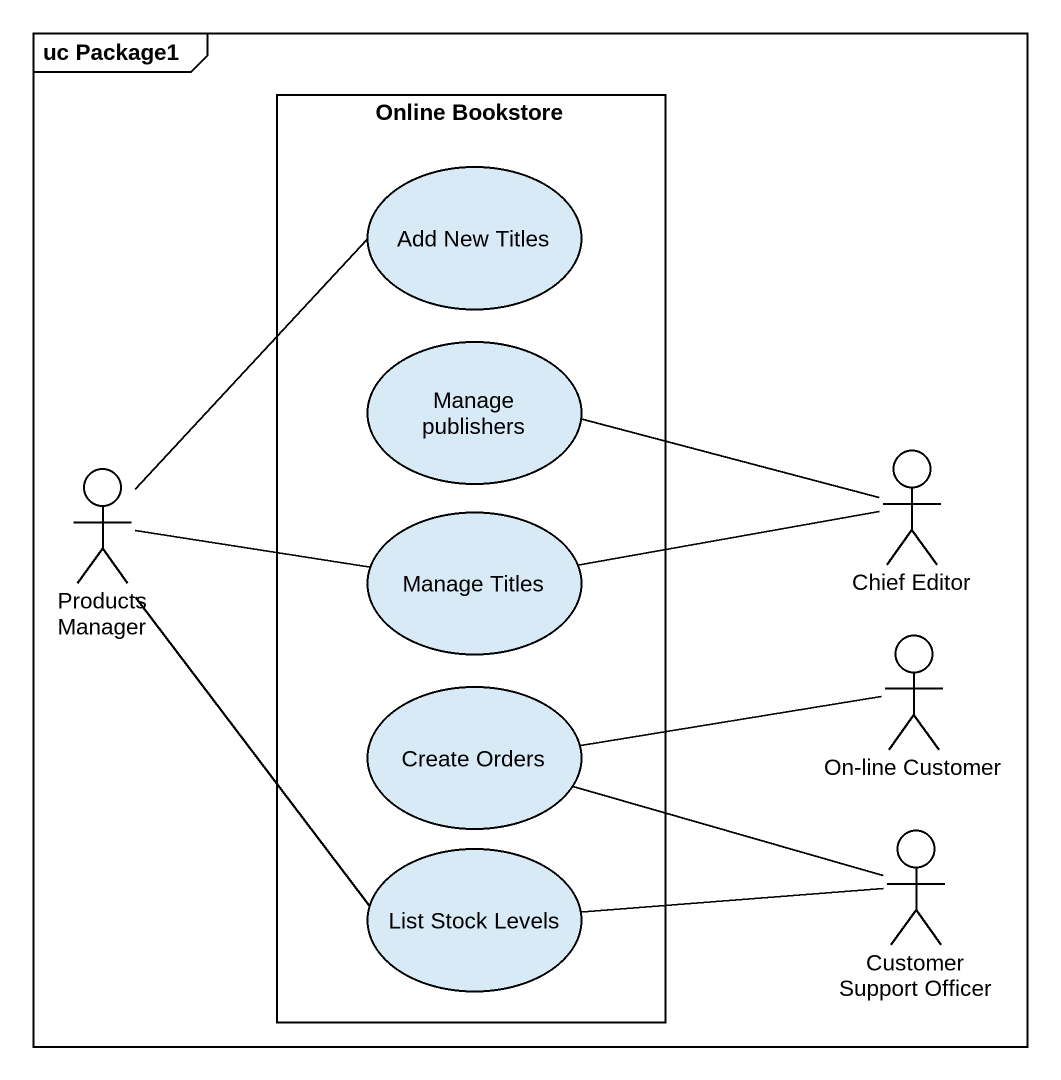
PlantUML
@startuml
mainframe uc Package1
rectangle "Online Bookstore" as Online_Bookstore #FFFFFF {
  usecase "Add New Titles" as Add_New_Titles
  usecase "Manage publishers" as Manage_publishers
  usecase "Manage Titles" as Manage_Titles
  usecase "Create Orders" as Create_Orders
  usecase "List Stock Levels" as List_Stock_Levels
}
actor "Products Manager" as Products_Manager
actor "Chief Editor" as Chief_Editor
actor "On-line Customer" as On_line_Customer
actor "Customer Support Officer" as Customer_Support_Officer
Add_New_Titles -- Products_Manager
Products_Manager -right- Manage_Titles
Products_Manager -- List_Stock_Levels
Chief_Editor -left- Manage_publishers
Chief_Editor -left- Manage_Titles
On_line_Customer -left- Create_Orders
Customer_Support_Officer -left- Create_Orders
Customer_Support_Officer -left- List_Stock_Levels
@enduml
